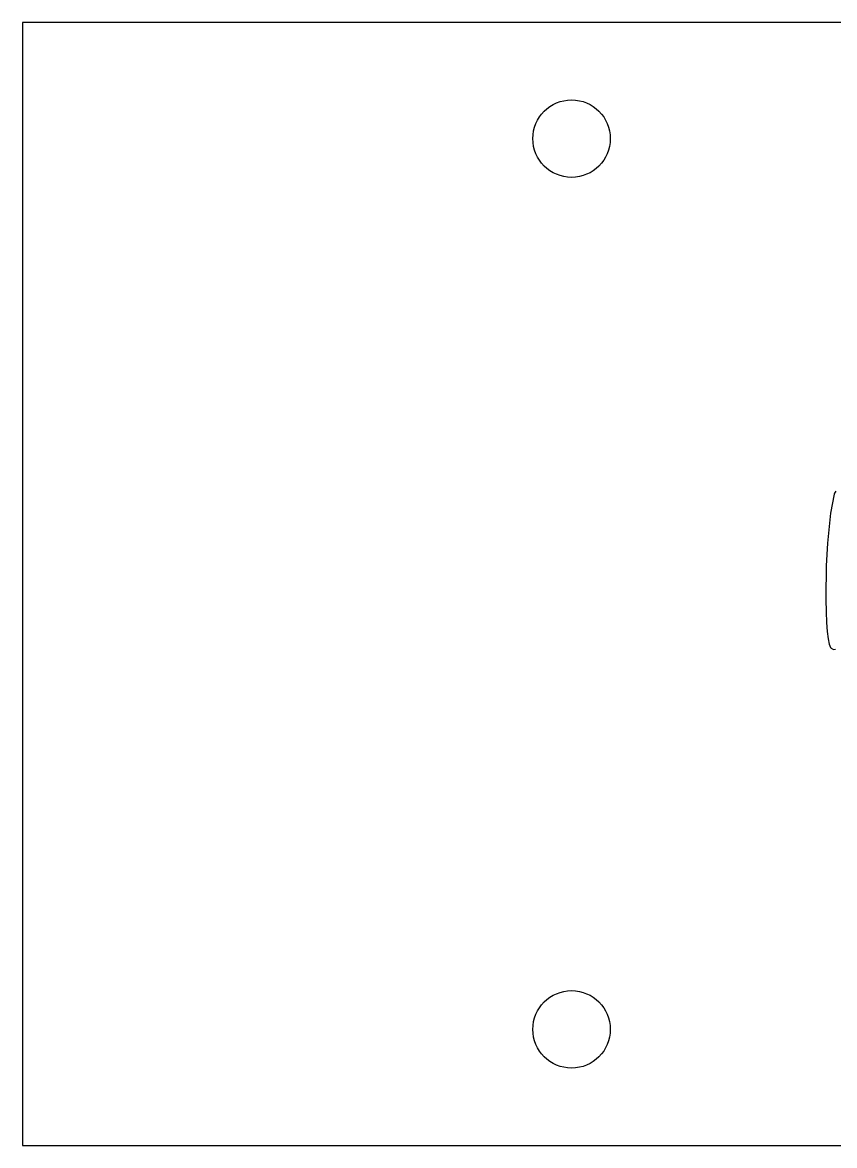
# Model space of a CAD drawing. Header units: inches. Extents: x 0 to 47.5, y -0.5 to 15.9.
# Drawn here: x 0 to 1.257, y 0 to 1.74 of the extents above; entities that cross this region are included whole.
import ezdxf

# ---------------------------------------------------------------- set-up
doc = ezdxf.new("R2010")
doc.units = ezdxf.units.IN
doc.header["$MEASUREMENT"] = 0
doc.layers.get('0').update_dxf_attribs({"lineweight": 25})

# ---------------------------------------------------------------- blocks, each defined once
blk = doc.blocks.new('fan')
for p, q in [((-0.7437, 0.1393), (-0.7489, 0.1097)), ((-0.7432, 0.1407), (-0.7437, 0.1393)), ((-0.7409, 0.1437), (-0.7432, 0.1407)), ((-0.7489, 0.1097), (-0.7538, 0.0635)), ((-0.7538, 0.0635), (-0.7556, 0.0284)), ((-0.7556, 0.0284), (-0.756, 0.0088)), ((-0.756, 0.0088), (-0.7562, -0.0027)), ((-0.7562, -0.0027), (-0.7562, -0.0242)), ((-0.7562, -0.0242), (-0.7559, -0.0433)), ((-0.7559, -0.0433), (-0.7552, -0.0599)), ((-0.7552, -0.0599), (-0.7542, -0.0738)), ((-0.7542, -0.0738), (-0.7528, -0.0849)), ((-0.7528, -0.0849), (-0.7512, -0.0931)), ((-0.7512, -0.0931), (-0.7492, -0.0982)), ((-0.7492, -0.0982), (-0.7481, -0.0995)), ((-0.7481, -0.0995), (-0.7446, -0.1013)), ((-0.7446, -0.1013), (-0.7413, -0.1012))]:
    blk.add_line(p, q)

msp = doc.modelspace()

# ---------------------------------------------------------------- linework, layer by layer
for p, q in [((17, 1.74), (0, 1.74)), ((0, 1.74), (0, 0)), ((0, 0), (17, 0))]:
    msp.add_line(p, q)
for centre in [(0.85, 1.56), (0.85, 0.18)]:
    msp.add_circle(centre, 0.06)

# ---------------------------------------------------------------- block references
msp.add_blockref('fan', (2, 0.87))

doc.saveas('drawing.dxf')
